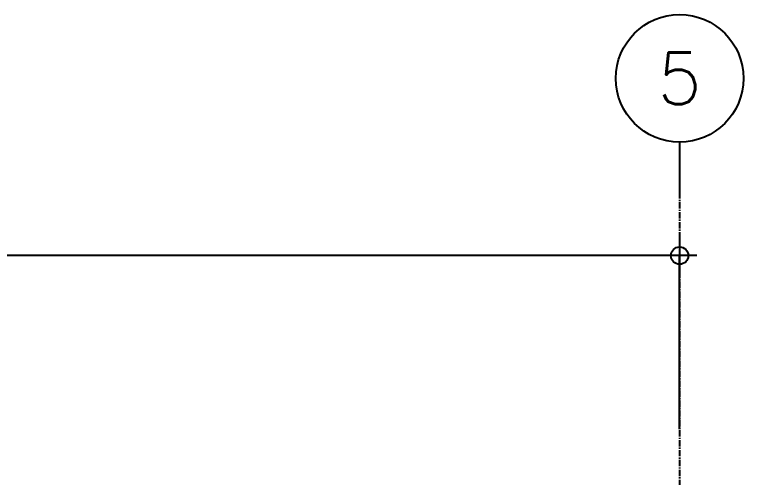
# Model space of a CAD drawing. Header units: millimetres. Extents: x -187664 to 435448, y -313239 to 299894.
# Drawn here: x 37940 to 42351, y -79374 to -76571 of the extents above; entities that cross this region are included whole.
import ezdxf
from ezdxf.enums import TextEntityAlignment as Align

# ---------------------------------------------------------------- set-up
doc = ezdxf.new("R2010")
doc.units = ezdxf.units.MM
doc.linetypes.add('CENTER', pattern=[2, 1.25, -0.25, 0.25, -0.25])
doc.layers.add('S-DIM', color=7, linetype='Continuous')
doc.layers.add('Stan-Dim', color=8, linetype='Continuous')
doc.styles.add('RomanS', font='romans.shx', dxfattribs={"width": 0.8})
doc.dimstyles.new('Dim-Cen', dxfattribs={"dimtxt": 3, "dimasz": 1, "dimexe": 0, "dimexo": 2.5, "dimgap": 1.5, "dimtad": 1, "dimdec": 0, "dimzin": 1, "dimdsep": 46, "dimtxsty": 'RomanS', "dimblk": 'CEN1', "dimcen": 0.09, "dimclrd": 1, "dimclre": 250, "dimclrt": 3, "dimadec": 0, "dimazin": 0, "dimtfac": 1, "dimtdec": 0, "dimtofl": 0, "dimtmove": 2, "dimatfit": 3, "dimfxl": 1, "dimtfill": 1, "dimtfillclr": 256, "dimtolj": 1, "dimtzin": 0, "dimarcsym": 0})

# ---------------------------------------------------------------- blocks, each defined once
blk = doc.blocks.new('CEN1')
at = {"color": 1}
for p, q in [((0, 1.5), (0, -1.5)), ((1.5, 0), (-1.5, 0))]:
    blk.add_line(p, q, dxfattribs=at)
at = {"color": 3}
blk.add_circle((0, 0), 0.75, dxfattribs=at)
blk = doc.blocks.new('*D4649')
at = {"layer": 'S-DIM', "color": 250, "lineweight": -2, "transparency": 16777216}
for p, q in [((30564.6, -79081.2), (30564.6, -78031.1)), ((41964.6, -79081.2), (41964.6, -78031.1))]:
    blk.add_line(p, q, dxfattribs=at)
at = {"layer": 'S-DIM', "color": 1, "lineweight": -2, "transparency": 16777216}
blk.add_line((41894.6, -78031.1), (30634.6, -78031.1), dxfattribs=at)
at = {"layer": 'S-DIM', "color": 1, "lineweight": -2, "transparency": 16777216, "xscale": 70, "yscale": 70, "zscale": 70, "rotation": 180}
blk.add_blockref('CEN1', (30564.6, -78031.1), dxfattribs=at)
at = {"layer": 'S-DIM', "color": 1, "lineweight": -2, "transparency": 16777216, "xscale": 70, "yscale": 70, "zscale": 70}
blk.add_blockref('CEN1', (41964.6, -78031.1), dxfattribs=at)
at = {"layer": 'S-DIM', "color": 3, "transparency": 16777216, "insert": (36264.6, -77818.8), "char_height": 210, "attachment_point": 5, "style": 'RomanS', "bg_fill": 3, "box_fill_scale": 1.1, "bg_fill_color": 256, "bg_fill_true_color": 13158600, "bg_fill_transparency": 0}
blk.add_mtext('\\A1;11400', dxfattribs=at)

msp = doc.modelspace()

# ---------------------------------------------------------------- linework, layer by layer
at = {"color": 3}
msp.add_line((41964.558, -77343.89), (41964.558, -77648.229), dxfattribs=at)
at = {"color": 1, "linetype": 'CENTER', "ltscale": 30}
msp.add_line((41964.558, -77648.229), (41964.558, -89020.435), dxfattribs=at)
at = {"color": 3}
msp.add_circle((41964.558, -76957.664), 386.227, dxfattribs=at)

# ---------------------------------------------------------------- texts
at = {"layer": 'Stan-Dim', "color": 5, "style": 'RomanS'}
msp.add_attdef('5', text='', height=312.5, dxfattribs=at).set_placement((41964.558, -76957.664), align=Align.MIDDLE_CENTER)

# ---------------------------------------------------------------- next in the draw order: dimensions: what is measured, and where the dimension line sits
at = {"layer": 'S-DIM'}
dim = msp.add_linear_dim(base=(30564.558, -78031.059), p1=(41964.558, -79256.18), p2=(30564.558, -79256.18), angle=180, dimstyle='Dim-Cen', override={"dimscale": 70}, dxfattribs=at)
dim.commit()
dim.dimension.update_dxf_attribs({"geometry": '*D4649', "text_midpoint": (36264.558, -77818.839)})

doc.saveas('drawing.dxf')
